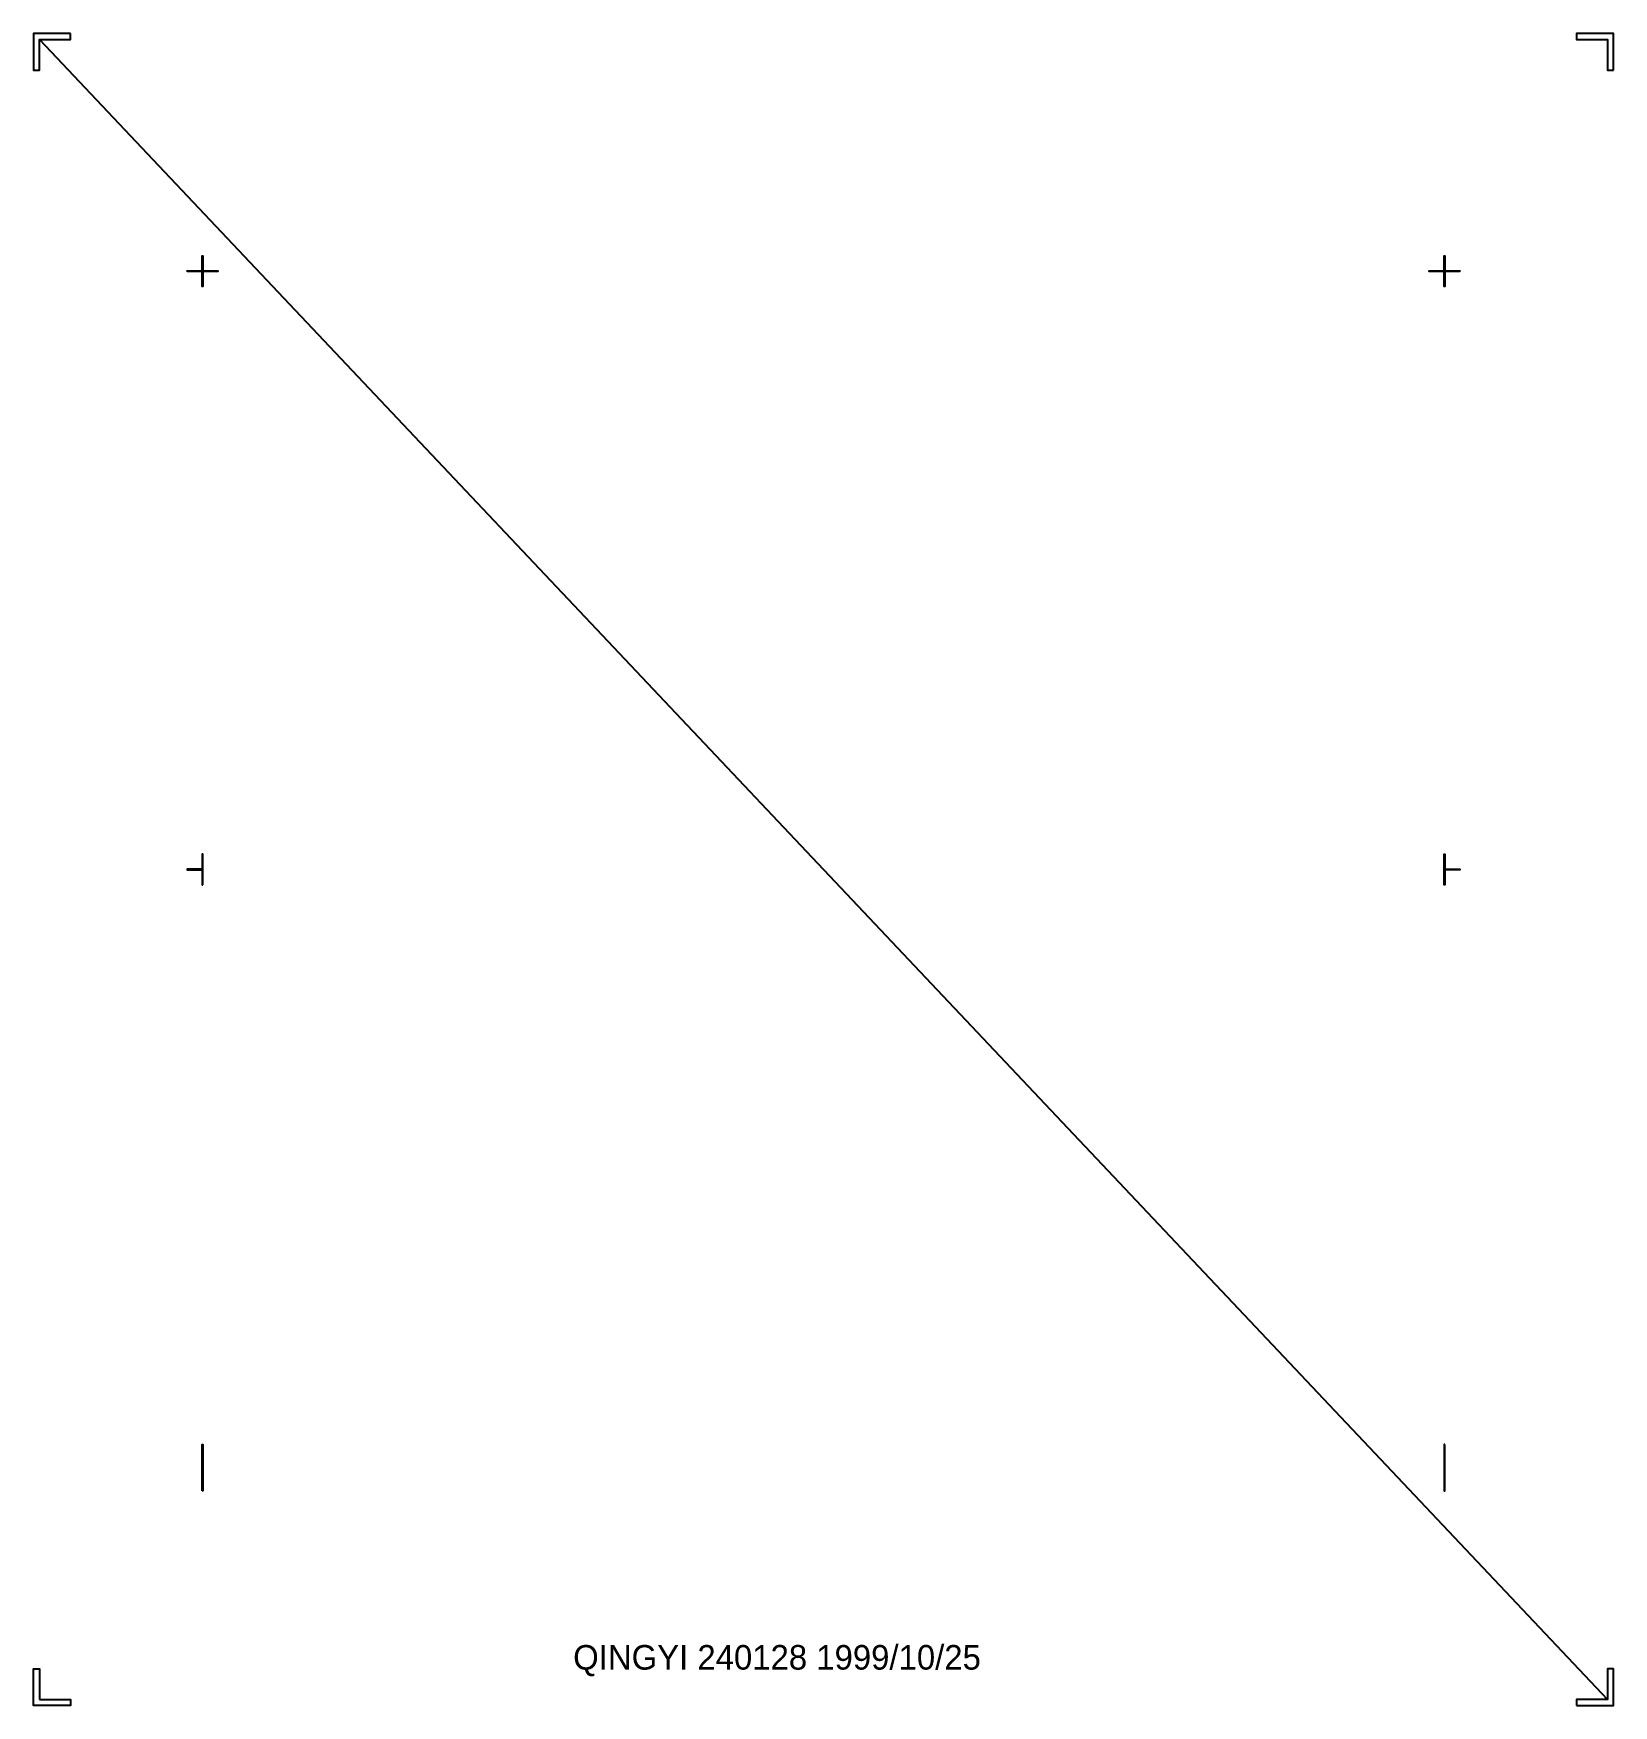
# Model space of a CAD drawing. Extents: x -257 to 257, y -272 to 272.
import ezdxf

# ---------------------------------------------------------------- set-up
doc = ezdxf.new("R2010")
doc.units = 0
doc.header["$MEASUREMENT"] = 0
doc.layers.get('0').update_dxf_attribs({"linetype": 'CONTINUOUS'})

msp = doc.modelspace()

# ---------------------------------------------------------------- linework, layer by layer
msp.add_line((-255, 270), (255, -270))
for points in [[(-245, 272), (-257, 272), (-257, 260), (-255, 260), (-255, 270), (-245, 270)], [(257, 260), (257, 272), (245, 272), (245, 270), (255, 270), (255, 260)], [(-207.04178, 194.52115), (-207.04178, 194.72115), (-202.14178, 194.72115), (-202.14178, 199.67115), (-201.94178, 199.67115), (-201.94178, 194.72115), (-197.04178, 194.72115), (-197.04178, 194.52115), (-201.94178, 194.52115), (-201.94178, 189.62115), (-202.14178, 189.62115), (-202.14178, 194.52115)], [(207.04178, 194.52115), (202.14178, 194.52115), (202.14178, 189.62115), (201.94178, 189.62115), (201.94178, 194.52115), (197.04178, 194.52115), (197.04178, 194.72115), (201.94178, 194.72115), (201.94178, 199.67115), (202.14178, 199.67115), (202.14178, 194.72115), (207.04178, 194.72115)], [(-201.94178, -5), (-201.94178, 5), (-202.14178, 5), (-202.14178, 0.1), (-207.04178, 0.1), (-207.04178, -0.1), (-202.14178, -0.1), (-202.14178, -5)], [(202.14178, -0.1), (202.14178, -5), (201.94178, -5), (201.94178, 5), (202.14178, 5), (202.14178, 0.1), (207.04178, 0.1), (207.04178, -0.1)], [(-202.14178, -202.12115), (-202.14178, -187.12115), (-201.94178, -187.12115), (-201.94178, -202.12115)], [(202.14178, -187.12115), (201.94178, -187.12115), (201.94178, -202.12115), (202.14178, -202.12115)], [(-255, -270), (-245, -270), (-245, -272), (-257, -272), (-257, -260), (-255, -260)], [(245, -272), (257, -272), (257, -260), (255, -260), (255, -270), (245, -270)]]:
    msp.add_lwpolyline(points, close=True)

# ---------------------------------------------------------------- texts
msp.add_text('QINGYI 240128 1999/10/25', height=8).set_placement((-81.43775, -260.30751))

doc.saveas('drawing.dxf')
